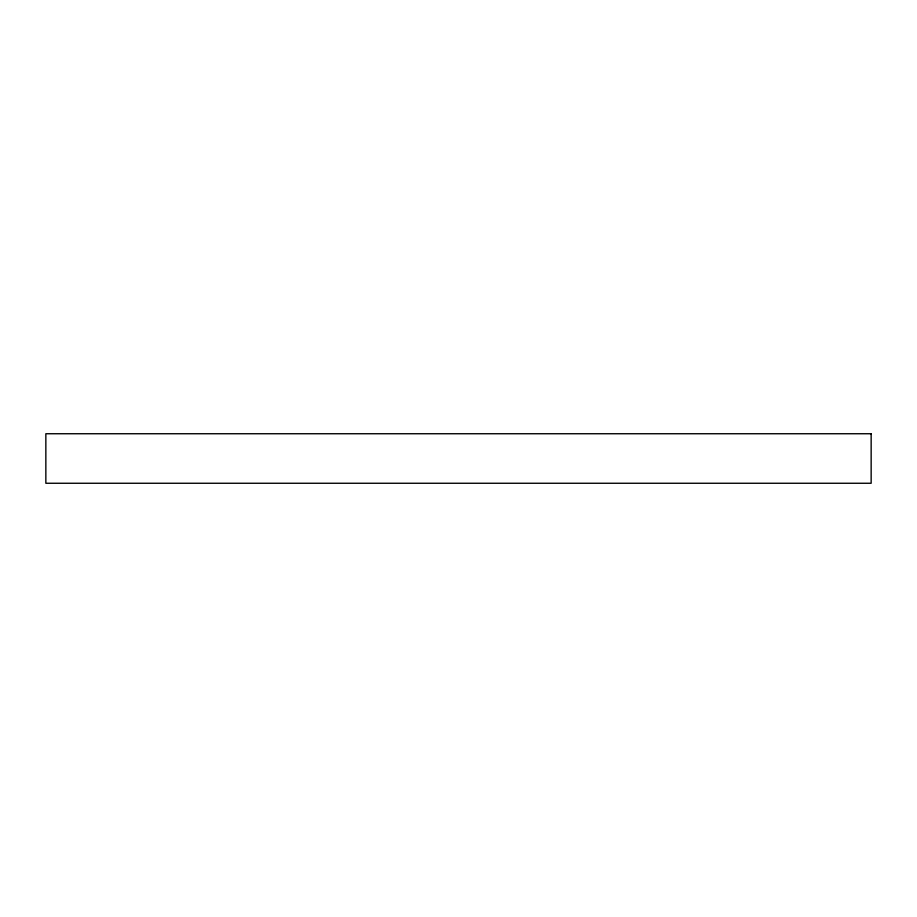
<?xml version="1.0" encoding="UTF-8"?>
<svg xmlns="http://www.w3.org/2000/svg" width="917" height="917" viewBox="0 0 917 917"><rect width="100%" height="100%" fill="white"/><g stroke="black" fill="none" stroke-linecap="round" stroke-linejoin="round"><path stroke-width="1.38" d="M871.15 433.741L45.85 433.741L45.85 483.259L871.15 483.259L871.15 433.741"/></g></svg>
